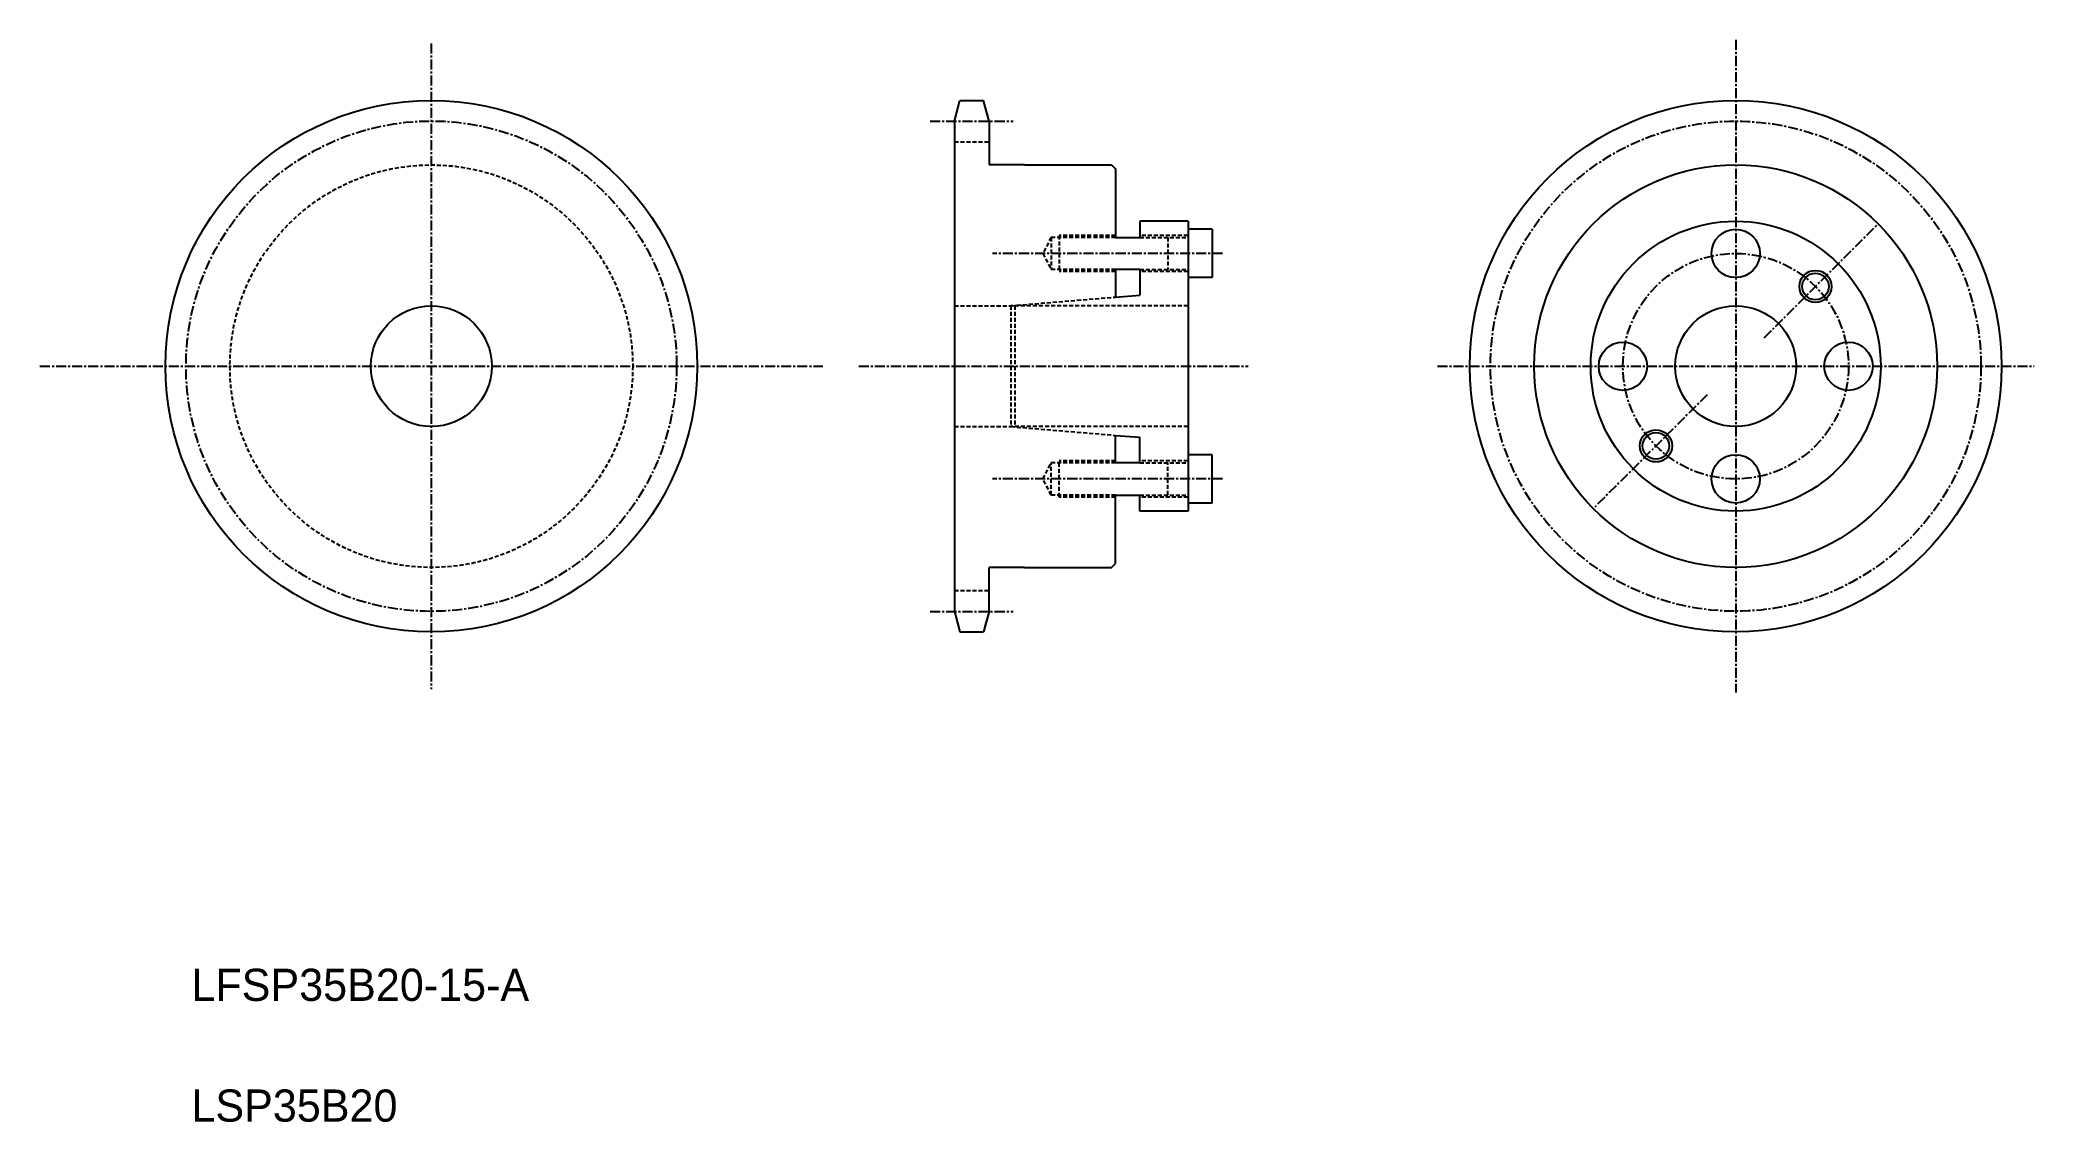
# Model space of a CAD drawing. Extents: x -393 to -146, y -15 to 120.
import ezdxf

# ---------------------------------------------------------------- set-up
doc = ezdxf.new("R2010")
doc.units = 0
doc.linetypes.add('CENTER', pattern=[2, 1.25, -0.25, 0.25, -0.25])
doc.linetypes.add('DASHED', pattern=[0.75, 0.5, -0.25])
doc.layers.get('0').update_dxf_attribs({"linetype": 'CONTINUOUS'})
doc.layers.add('CENTER', color=1, linetype='CENTER')

msp = doc.modelspace()

# ---------------------------------------------------------------- linework, layer by layer
at = {"color": 7, "linetype": 'CONTINUOUS'}
for p, q in [((-279.69, 109.45), (-279, 112.01)), ((-279.69, 109.45), (-279.13, 111.52)), ((-279.69, 109.45), (-279.13, 111.52)), ((-279, 112.01), (-276.09, 112.01)), ((-275.39, 109.45), (-276.09, 112.01)), ((-275.39, 109.45), (-275.96, 111.52)), ((-275.39, 109.45), (-275.96, 111.52)), ((-279.69, 109.45), (-279.69, 48.56)), ((-275.39, 109.45), (-275.39, 104.01)), ((-270.99, 104.01), (-275.39, 104.01)), ((-270.99, 104.01), (-260.19, 104.01)), ((-260.19, 104.01), (-259.69, 103.51)), ((-259.69, 103.51), (-259.69, 95.01)), ((-256.69, 97.01), (-256.69, 95.01)), ((-250.69, 97.01), (-256.69, 97.01)), ((-250.69, 97.01), (-250.69, 61.01)), ((-259.69, 95.01), (-256.69, 95.01)), ((-247.69, 96.01), (-250.69, 96.01)), ((-247.69, 96.01), (-247.69, 90.01)), ((-259.69, 91.01), (-259.69, 87.59)), ((-256.69, 91.01), (-259.69, 91.01)), ((-256.69, 91.01), (-256.69, 87.81)), ((-247.69, 90.01), (-250.69, 90.01)), ((-259.69, 87.59), (-256.69, 87.81)), ((-259.69, 67.01), (-259.69, 70.42)), ((-259.69, 70.42), (-256.69, 70.21)), ((-256.69, 67.01), (-256.69, 70.21)), ((-256.69, 67.01), (-259.69, 67.01)), ((-247.69, 68.01), (-250.69, 68.01)), ((-247.69, 62.01), (-247.69, 68.01)), ((-259.69, 54.51), (-259.69, 63.01)), ((-259.69, 63.01), (-256.69, 63.01)), ((-256.69, 61.01), (-256.69, 63.01)), ((-247.69, 62.01), (-250.69, 62.01)), ((-250.69, 61.01), (-256.69, 61.01)), ((-260.19, 54.01), (-259.69, 54.51)), ((-270.99, 54.01), (-275.39, 54.01)), ((-275.39, 48.56), (-275.39, 54.01)), ((-270.99, 54.01), (-260.19, 54.01)), ((-279.69, 48.56), (-279, 46.01)), ((-279.69, 48.56), (-279.13, 46.5)), ((-279.69, 48.56), (-279.13, 46.5)), ((-275.39, 48.56), (-276.09, 46.01)), ((-275.39, 48.56), (-275.96, 46.5)), ((-275.39, 48.56), (-275.96, 46.5)), ((-279, 46.01), (-276.09, 46.01))]:
    msp.add_line(p, q, dxfattribs=at)
at = {"color": 3, "linetype": 'DASHED'}
for p, q in [((-279.69, 106.86), (-275.39, 106.86)), ((-267.69, 95.01), (-268.69, 93.01)), ((-259.69, 95.01), (-267.69, 95.01)), ((-267.69, 95.01), (-267.69, 91.01)), ((-259.69, 95.26), (-266.69, 95.26)), ((-266.69, 95.26), (-266.69, 90.76)), ((-250.69, 95.26), (-256.69, 95.26)), ((-256.69, 95.01), (-250.69, 95.01)), ((-253.19, 95.01), (-253.19, 91.01)), ((-268.69, 93.01), (-267.69, 91.01)), ((-259.69, 91.01), (-267.69, 91.01)), ((-259.69, 90.76), (-266.69, 90.76)), ((-256.69, 91.01), (-250.69, 91.01)), ((-250.69, 90.76), (-256.69, 90.76)), ((-272.69, 86.51), (-259.69, 87.59)), ((-279.69, 86.51), (-272.69, 86.51)), ((-250.69, 86.51), (-272.69, 86.51)), ((-272.69, 86.51), (-272.69, 71.51)), ((-272.19, 86.51), (-272.19, 71.51)), ((-279.69, 71.51), (-272.69, 71.51)), ((-272.69, 71.51), (-259.69, 70.42)), ((-250.69, 71.51), (-272.69, 71.51)), ((-268.69, 65.01), (-267.69, 67.01)), ((-259.69, 67.01), (-267.69, 67.01)), ((-267.69, 63.01), (-267.69, 67.01)), ((-259.69, 67.26), (-266.69, 67.26)), ((-266.69, 62.76), (-266.69, 67.26)), ((-250.69, 67.26), (-256.69, 67.26)), ((-256.69, 67.01), (-250.69, 67.01)), ((-253.19, 63.01), (-253.19, 67.01)), ((-267.69, 63.01), (-268.69, 65.01)), ((-259.69, 63.01), (-267.69, 63.01)), ((-259.69, 62.76), (-266.69, 62.76)), ((-256.69, 63.01), (-250.69, 63.01)), ((-250.69, 62.76), (-256.69, 62.76)), ((-279.69, 51.15), (-275.39, 51.15))]:
    msp.add_line(p, q, dxfattribs=at)
at = {"color": 7, "linetype": 'CONTINUOUS'}
for centre, radius in [((-344.61, 79.01), 33), ((-182.71, 79.01), 33), ((-182.71, 79.01), 25), ((-182.71, 79.01), 18), ((-182.71, 93.01), 3), ((-172.81, 88.91), 1.65), ((-344.61, 79.01), 7.5), ((-182.71, 79.01), 7.5), ((-196.71, 79.01), 3), ((-168.71, 79.01), 3), ((-192.61, 69.11), 1.65), ((-182.71, 65.01), 3)]:
    msp.add_circle(centre, radius, dxfattribs=at)
at = {"color": 3, "linetype": 'DASHED'}
msp.add_circle((-344.61, 79.01), 25, dxfattribs=at)
at = {"color": 3, "linetype": 'CONTINUOUS'}
for centre in [(-172.81, 88.91), (-192.61, 69.11)]:
    msp.add_circle(centre, 2, dxfattribs=at)
at = {"layer": 'CENTER', "color": 1, "linetype": 'CENTER'}
for p, q in [((-344.61, 119.1), (-344.61, 38.91)), ((-182.71, 119.54), (-182.71, 38.48)), ((-282.69, 109.45), (-272.39, 109.45)), ((-179.17, 82.54), (-165.03, 96.69)), ((-246.42, 93.01), (-274.94, 93.01)), ((-393.19, 79.01), (-296.03, 79.01)), ((-291.56, 79.01), (-243.22, 79.01)), ((-219.74, 79.01), (-145.67, 79.01)), ((-186.24, 75.47), (-200.38, 61.33)), ((-246.42, 65.01), (-274.94, 65.01)), ((-282.69, 48.56), (-272.39, 48.56))]:
    msp.add_line(p, q, dxfattribs=at)
for centre, radius in [((-344.61, 79.01), 30.45), ((-182.71, 79.01), 30.44), ((-182.71, 79.01), 14)]:
    msp.add_circle(centre, radius, dxfattribs=at)

# ---------------------------------------------------------------- texts
at = {"color": 7, "linetype": 'CONTINUOUS'}
for s, p in [('LFSP35B20-15-A', (-374.39, 0.18)), ('LSP35B20', (-374.39, -14.82))]:
    msp.add_text(s, height=4, dxfattribs=at).set_placement(p)

doc.saveas('drawing.dxf')
